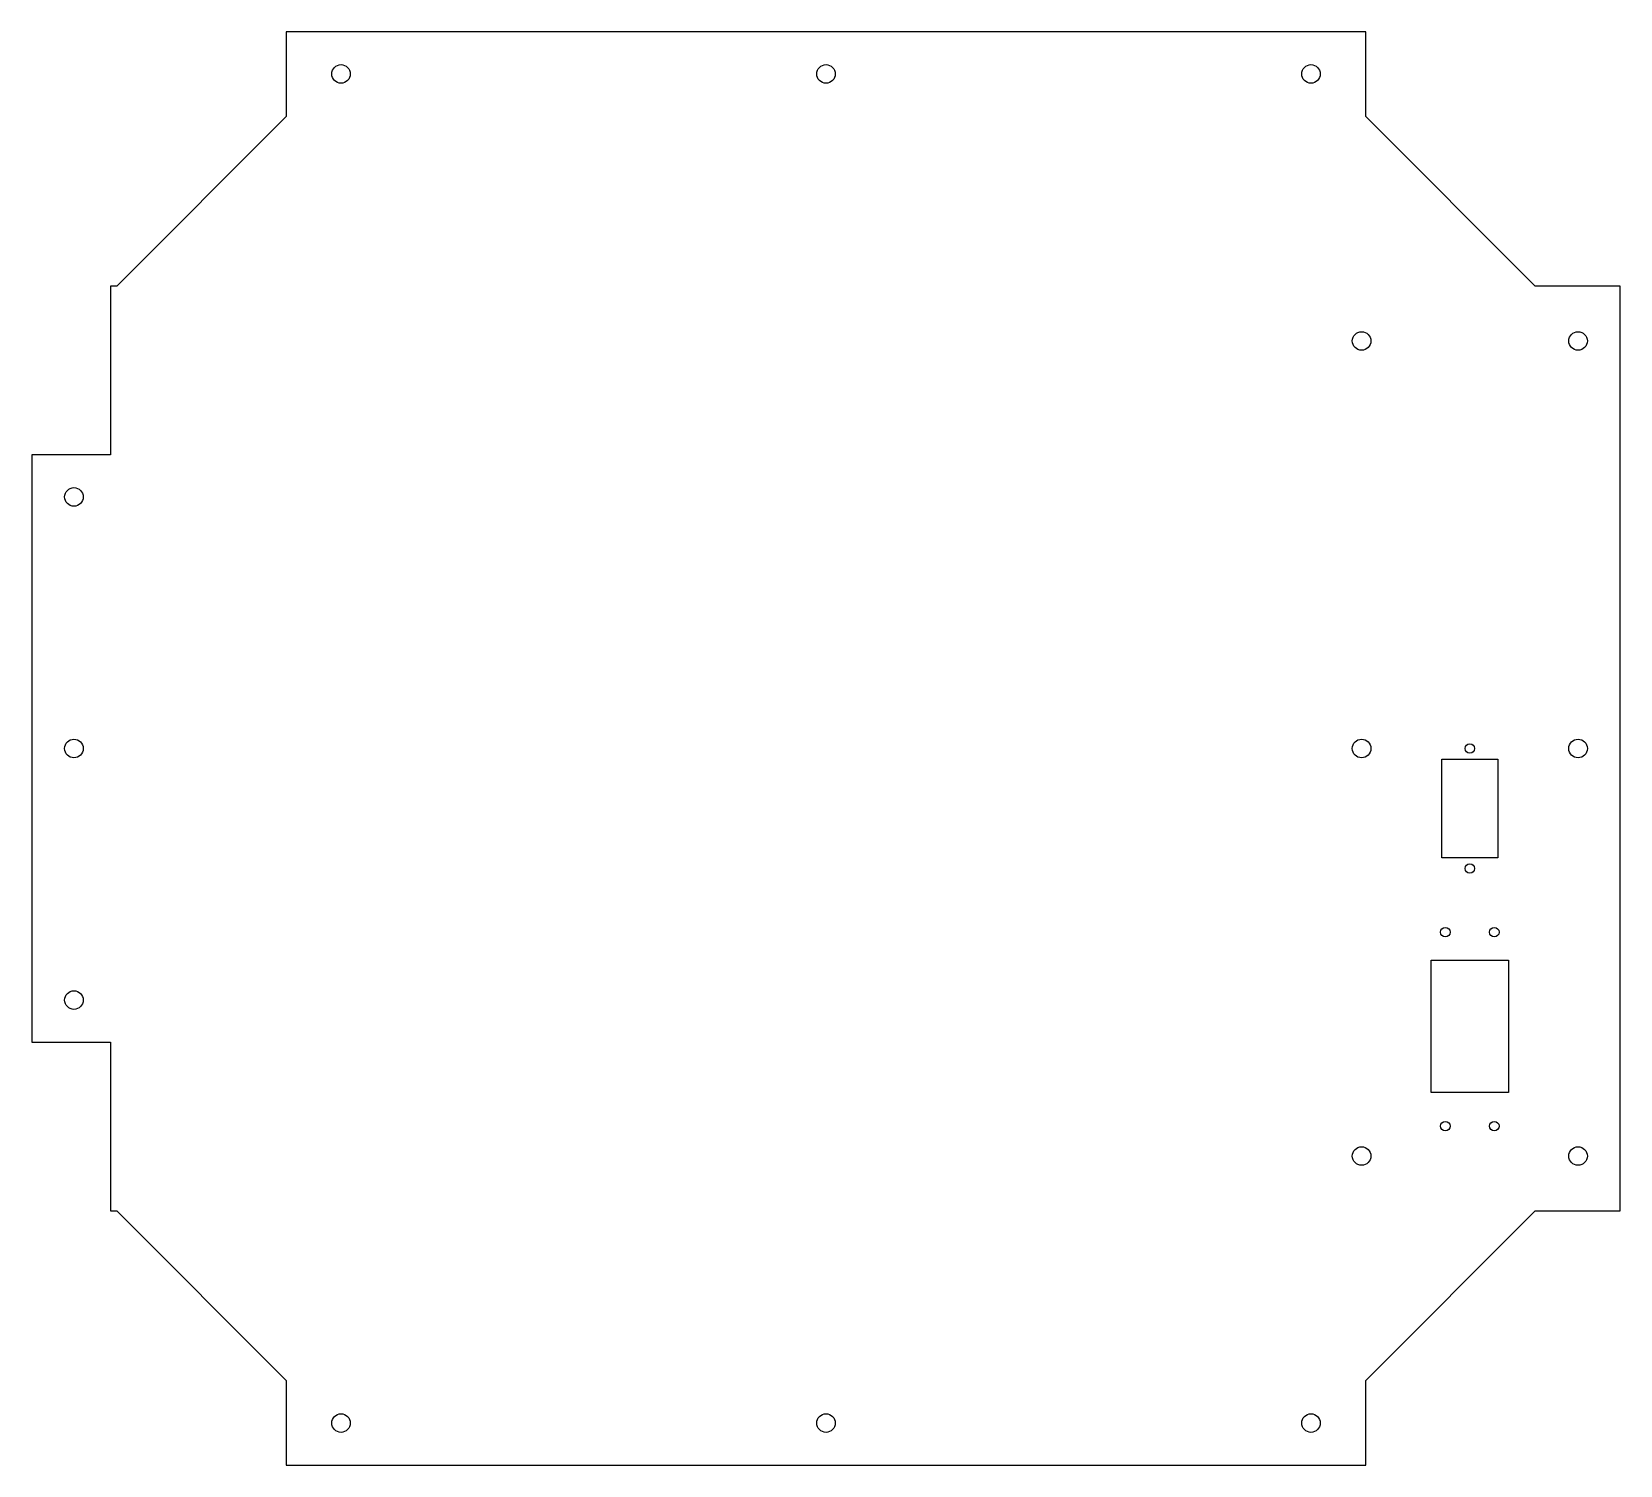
# Model space of a CAD drawing. Header units: millimetres. Extents: x -282 to 282, y -255 to 255.
import ezdxf

# ---------------------------------------------------------------- set-up
doc = ezdxf.new("R2010")
doc.units = ezdxf.units.MM
doc.layers.add('CUTOUTS', color=1, linetype='CONTINUOUS')
doc.layers.add('PERIMETER', color=5, linetype='CONTINUOUS')

msp = doc.modelspace()

# ---------------------------------------------------------------- linework, layer by layer
at = {"layer": 'CUTOUTS'}
for p, q in [((219, -38.85), (219, -3.85)), ((219, -3.85), (239, -3.85)), ((239, -3.85), (239, -38.85)), ((239, -38.85), (219, -38.85)), ((215.25, -75.35), (242.75, -75.35)), ((215.25, -122.35), (215.25, -75.35)), ((242.75, -75.35), (242.75, -122.35)), ((242.75, -122.35), (215.25, -122.35))]:
    msp.add_line(p, q, dxfattribs=at)
for centre, radius in [((-172.5, 240), 3.3), ((0, 240), 3.3), ((172.5, 240), 3.3), ((190.5, 145), 3.3), ((267.5, 145), 3.3), ((-267.5, 89.5), 3.3), ((-267.5, 0), 3.3), ((190.5, 0), 3.3), ((229, 0), 1.7), ((267.5, 0), 3.3), ((229, -42.7), 1.7), ((220.3, -65.35), 1.7), ((237.7, -65.35), 1.7), ((-267.5, -89.5), 3.3), ((220.3, -134.35), 1.7), ((237.7, -134.35), 1.7), ((190.5, -145), 3.3), ((267.5, -145), 3.3), ((-172.5, -240), 3.3), ((0, -240), 3.3), ((172.5, -240), 3.3)]:
    msp.add_circle(centre, radius, dxfattribs=at)
at = {"layer": 'PERIMETER'}
for p, q in [((192, 255), (-192, 255)), ((-192, 255), (-192, 224.8)), ((192, 224.8), (192, 255)), ((-192, 224.8), (-252.3, 164.5)), ((252.3, 164.5), (192, 224.8)), ((-252.3, 164.5), (-254.5, 164.5)), ((-254.5, 164.5), (-254.5, 104.5)), ((282.5, 164.5), (252.3, 164.5)), ((282.5, -164.5), (282.5, 164.5)), ((-254.5, 104.5), (-282.5, 104.5)), ((-282.5, 104.5), (-282.5, -104.5)), ((-282.5, -104.5), (-254.5, -104.5)), ((-254.5, -104.5), (-254.5, -164.5)), ((-254.5, -164.5), (-252.3, -164.5)), ((-252.3, -164.5), (-192, -224.8)), ((192, -224.8), (252.3, -164.5)), ((252.3, -164.5), (282.5, -164.5)), ((-192, -224.8), (-192, -255)), ((192, -255), (192, -224.8)), ((-192, -255), (192, -255))]:
    msp.add_line(p, q, dxfattribs=at)

doc.saveas('drawing.dxf')
